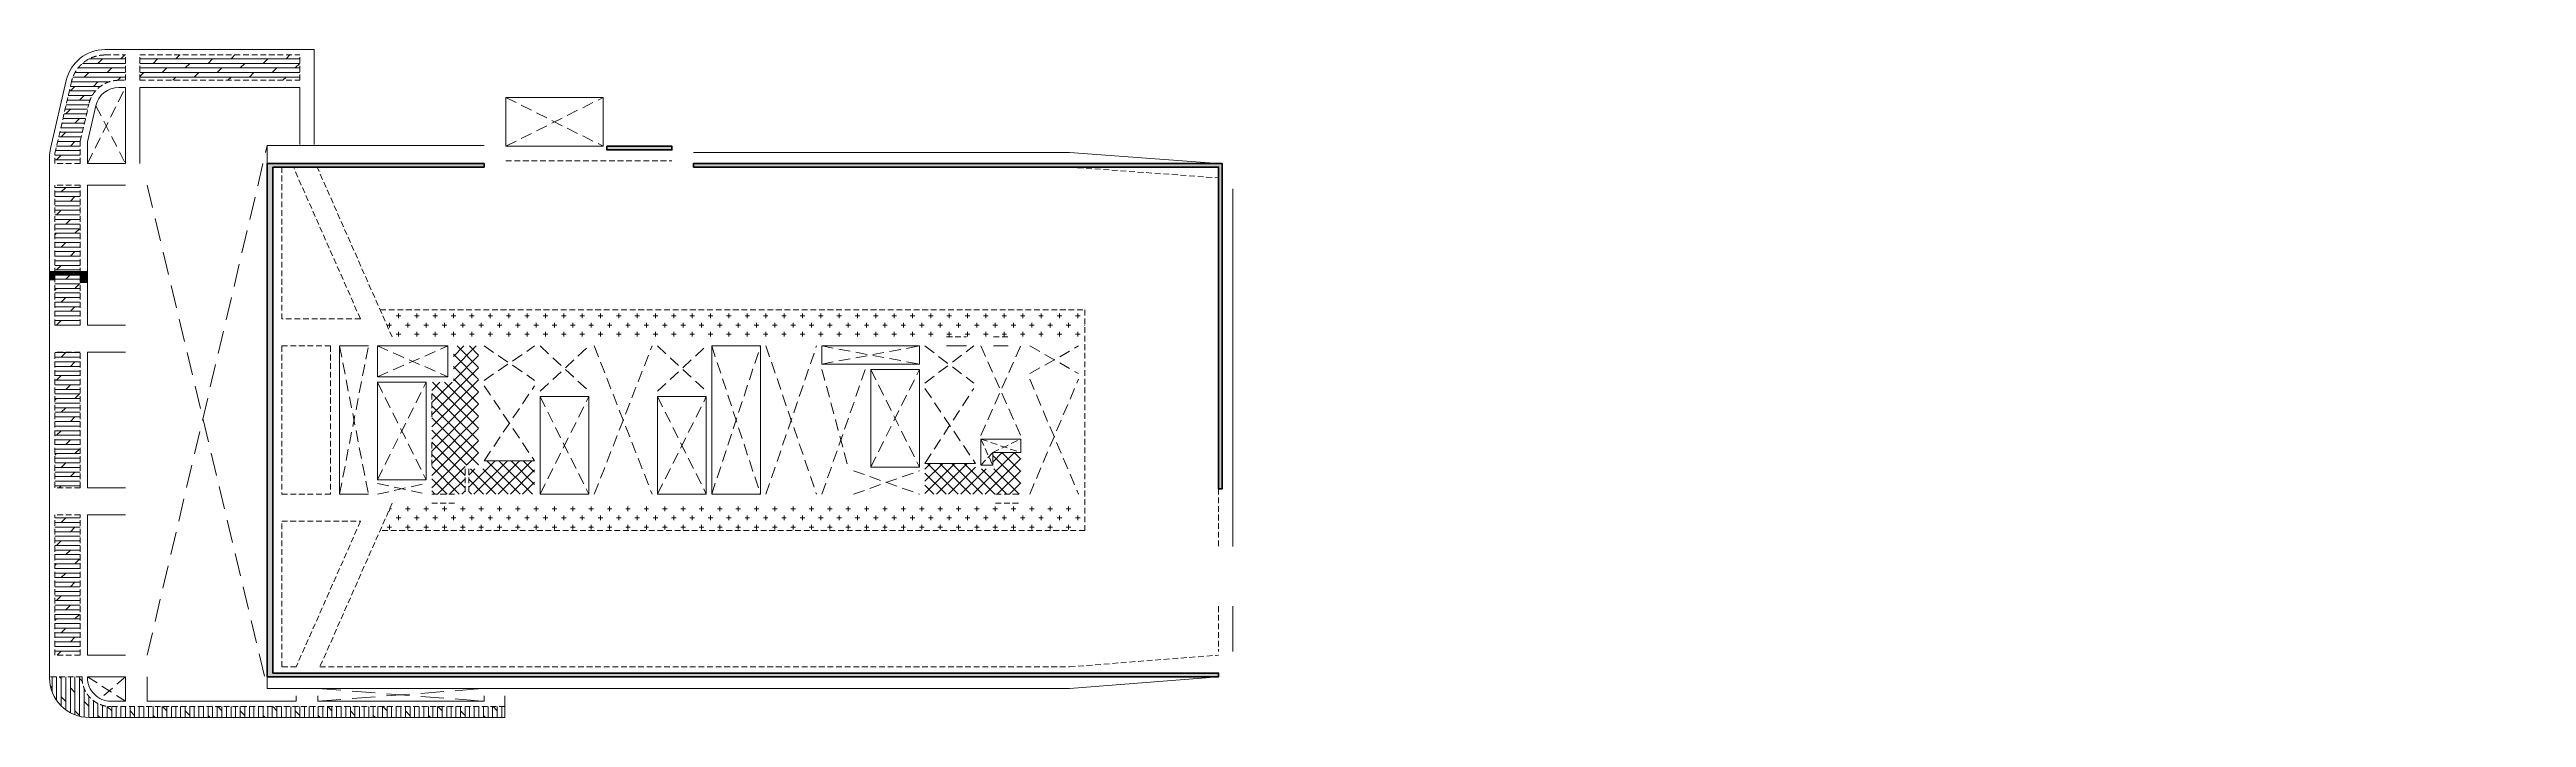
# Model space of a CAD drawing. Header units: millimetres. Extents: x 126100 to 263189, y 7250 to 44200.
import ezdxf

# ---------------------------------------------------------------- set-up
doc = ezdxf.new("R2010")
doc.units = ezdxf.units.MM
doc.linetypes.add('DASHED2', pattern=[9.525, 6.35, -3.175])
doc.linetypes.add('HIDDEN2', pattern=[4.7625, 3.175, -1.5875])
for name, color, linetype, lineweight in [('NDC_S_BEAM', 3, 'HIDDEN2', 20), ('NDC_S_DIM', 1, 'Continuous', 15), ('NDC_S_HATCH MATERIAL', 8, 'Continuous', 13), ('NDC_S_OPENING', 9, 'DASHED2', 13), ('NDC_S_SLAB', 2, 'Continuous', 20), ('NDC_S_WALL', 6, 'Continuous', 35)]:
    doc.layers.add(name, color=color, linetype=linetype, lineweight=lineweight)
doc.styles.add('NDC_DIM', font='', dxfattribs={"width": 0.75})
doc.styles.get('NDC_DIM').set_extended_font_data('Dotum')
pattern_1 = [(50, (0, 0), (143.45204, -12.55043), [15, -165]), (355, (0, 0), (-27.75027, 150.43843), [12, -132]), (100.4514, (11.95, -1.05), (115.70188, 137.88791), [12.74804, -140.22842]), (46.1842, (0, 40), (213.44821, -33.1038), [22.5, -247.5]), (96.6356, (17.79, 37.24), (186.93254, 194.82357), [19.12206, -210.3426]), (351.1842, (0, 40), (186.9324, 194.82372), [18, -198]), (21, (20, 30), (119.38141, -80.52378), [15, -165]), (326, (20, 30), (48.66307, 145.03001), [12, -132]), (71.4514, (29.95, 23.29), (168.04453, 64.5061), [12.74804, -140.22842]), (37.5, (0, 0), (2.431971, 66.578771), [0, -130.4, 0, -134, 0, -132.5]), (7.5, (0, 0), (52.613907, 78.882342), [0, -76.4, 0, -127.4, 0, -50.5]), (327.5, (-44.6, 0), (106.764487, -4.510974), [0, -50, 0, -156, 0, -207]), (317.5, (-64.6, 0), (116.637234, 20.020996), [0, -65, 0, -103.6, 0, -147]), (45, (0, 0), (-60.104076, 60.104076), []), (45, (0, 24.5), (-60.104076, 60.104076), [])]

msp = doc.modelspace()

# ---------------------------------------------------------------- hatches: boundary and pattern name
at = {"layer": 'NDC_S_HATCH MATERIAL', "ltscale": 100}
h = msp.add_hatch(dxfattribs=at)
h.set_pattern_fill('DOLMIT', color=256, scale=40)
h.paths.add_polyline_path([(139950, 43900), (131100, 43900), (131100, 42500), (139950, 42500)])
h.paths.add_polyline_path([(129930, 42500), (130300, 42500), (130300, 43900), (129169, 43900, 0.3492156), (127317, 42427), (126400, 38454), (126400, 37900), (127800, 37900), (127800, 39132), (128273, 41182, -0.3492156)])
h = msp.add_hatch(dxfattribs=at)
h.set_pattern_fill('BT-01', color=256, scale=20, pattern_type=2)
h.set_pattern_definition(pattern_1)
h.paths.add_polyline_path([(160550, 38850), (156950, 38850), (156950, 38650), (160550, 38650)])
h = msp.add_hatch(dxfattribs=at)
h.set_pattern_fill('BT-01', color=256, scale=20, pattern_type=2)
h.set_pattern_definition(pattern_1)
h.paths.add_polyline_path([(138450, 37700), (150150, 37700), (150150, 37900), (138150, 37900), (138150, 9500), (190800, 9500), (190800, 9700), (138450, 9700)])
h = msp.add_hatch(dxfattribs=at)
h.set_pattern_fill('BT-01', color=256, scale=20, pattern_type=2)
h.set_pattern_definition(pattern_1)
h.paths.add_polyline_path([(191000, 37900), (161750, 37900), (161750, 37700), (190800, 37700), (190800, 19900), (191000, 19900)])
h = msp.add_hatch(dxfattribs=at)
h.set_pattern_fill('DOLMIT', color=256, scale=40)
h.paths.add_polyline_path([(127800, 18450), (126400, 18450), (126400, 10700), (127800, 10700)])
h.paths.add_polyline_path([(127800, 27450), (126400, 27450), (126400, 19950), (127800, 19950)])
h.paths.add_polyline_path([(127800, 36700), (126400, 36700), (126400, 28950), (127800, 28950)])
h = msp.add_hatch(dxfattribs=at)
h.set_pattern_fill('BT-01', color=256, scale=20, pattern_type=2)
h.set_pattern_definition([(50, (4230.42, 0), (143.45204, -12.55043), [15, -165]), (355, (4230.42, 0), (-27.75027, 150.43843), [12, -132]), (100.4514, (4242.38, -1.05), (115.70188, 137.88791), [12.74804, -140.22842]), (46.1842, (4230.42, 40), (213.4482, -33.1038), [22.5, -247.5]), (96.6356, (4248.2, 37.24), (186.93254, 194.82357), [19.12206, -210.3426]), (351.1842, (4230.42, 40), (186.9324, 194.82372), [18, -198]), (21, (4250.42, 30), (119.38141, -80.52378), [15, -165]), (326, (4250.42, 30), (48.66307, 145.03001), [12, -132]), (71.4514, (4260.37, 23.29), (168.04453, 64.5061), [12.74804, -140.22842]), (37.5, (4230.423, 0), (2.431971, 66.57877), [0, -130.4, 0, -134, 0, -132.5]), (7.5, (4230.42, 0), (52.613907, 78.882342), [0, -76.4, 0, -127.4, 0, -50.5]), (327.5, (4185.82, 0), (106.764487, -4.510974), [0, -50, 0, -156, 0, -207]), (317.5, (4165.82, 0), (116.637234, 20.020996), [0, -65, 0, -103.6, 0, -147]), (45, (4230.42, 0), (-60.104076, 60.104076), []), (45, (4230.42, 24.5), (-60.104076, 60.104076), [])])
h.paths.add_polyline_path([(128200, 31915), (126100, 31915), (126100, 31465), (126400, 31465), (126400, 31715), (127800, 31715), (127800, 31315), (128200, 31315)])
h = msp.add_hatch(dxfattribs=at)
h.set_pattern_fill('CROSS', color=256, scale=80)
h.paths.add_polyline_path([(183400, 29800), (144399, 29800), (145062, 28300), (145150, 28300), (183400, 28300)])
h = msp.add_hatch(dxfattribs=at)
h.set_pattern_fill('ANSI37', color=256, scale=150)
h.paths.add_polyline_path([(149850, 27800), (148450, 27800), (148450, 25800), (147250, 25800), (147250, 25150), (147250, 23750), (147250, 22450), (147250, 21050), (147250, 19600), (148650, 19600), (149100, 19600), (149100, 21000), (149100, 21200), (149850, 21200)])
h = msp.add_hatch(dxfattribs=at)
h.set_pattern_fill('ANSI37', color=256, scale=150)
h.paths.add_polyline_path([(152950, 21450), (150150, 21450), (150150, 21000), (149300, 21000), (149300, 19600), (152950, 19600)])
h = msp.add_hatch(dxfattribs=at)
h.set_pattern_fill('ANSI37', color=256, scale=150)
h.paths.add_polyline_path([(179850, 21000), (179850, 21900), (178300, 21900), (178300, 21200), (178450, 21200), (178450, 21000), (177350, 21000), (177350, 21300), (174550, 21300), (174550, 19600), (179850, 19600)])
h = msp.add_hatch(dxfattribs=at)
h.set_pattern_fill('CROSS', color=256, scale=80)
h.paths.add_polyline_path([(183400, 19100), (149950, 19100), (145062, 19100), (144399, 17600), (183400, 17600)])
h = msp.add_hatch(dxfattribs=at)
h.set_pattern_fill('DOLMIT', color=256, scale=40, angle=90)
h.paths.add_polyline_path([(151300, 7850), (129500, 7850, -0.4142136), (127900, 9450), (127900, 9500), (126100, 9500), (126100, 9450, 0.4142136), (128300, 7250), (151300, 7250)])

# ---------------------------------------------------------------- linework, layer by layer
at = {"layer": 'NDC_S_BEAM', "ltscale": 100}
for p, q in [((130300, 42500), (130300, 43900)), ((131100, 42500), (131100, 43900)), ((139950, 42500), (139950, 43900)), ((131100, 42500), (139950, 42500)), ((127800, 37900), (126400, 37900)), ((139744, 37700), (138950, 37700)), ((138950, 37700), (138950, 29300)), ((143308, 29300), (139595, 37700)), ((150150, 37700), (139776, 37700)), ((145062, 28300), (140907, 37700)), ((151350, 38050), (160550, 38050)), ((127800, 36700), (126400, 36700)), ((127800, 28950), (126400, 28950)), ((143308, 29300), (138950, 29300)), ((127800, 27450), (126400, 27450)), ((141650, 27800), (138950, 27800)), ((138950, 27800), (138950, 19600)), ((141650, 27800), (141650, 19600)), ((175750, 28300), (176850, 28300)), ((178350, 28300), (179150, 28300)), ((147250, 25150), (147250, 23750)), ((147250, 22450), (147250, 21050)), ((149100, 21000), (149100, 19600)), ((149300, 21000), (149300, 19600)), ((127800, 19950), (126400, 19950)), ((141650, 19600), (138950, 19600)), ((147250, 19600), (148650, 19600)), ((178450, 19600), (179850, 19600)), ((190800, 19900), (190800, 16700)), ((127800, 18450), (126400, 18450)), ((138950, 10050), (138950, 18100)), ((138950, 18100), (143308, 18100)), ((143308, 18100), (139750, 10050)), ((145062, 19100), (141062, 10050)), ((147250, 19100), (148650, 19100)), ((178450, 19100), (179850, 19100)), ((190800, 13400), (190800, 10900)), ((127800, 10700), (126400, 10700)), ((139761, 10050), (138950, 10050)), ((141062, 10050), (182550, 10050)), ((182550, 10050), (190800, 10700)), ((127900, 9500), (126100, 9500))]:
    msp.add_line(p, q, dxfattribs=at)
for points in [[(126400, 37900), (126400, 38454), (127317, 42427, -0.3492156), (129169, 43900), (130300, 43900)], [(127800, 37900), (127800, 39132), (128273, 41182, -0.3492156), (129930, 42500), (130300, 42500)], [(151300, 7850), (129500, 7850, -0.4142136), (127900, 9450), (127900, 9500)]]:
    msp.add_lwpolyline(points, format="xyb", dxfattribs=at)
for points in [[(131100, 43900), (139950, 43900)], [(131100, 42100), (139950, 42100)], [(162033, 37700), (182524, 37700), (190800, 37100)], [(126400, 28950), (126400, 36700)], [(127800, 28950), (127800, 36700)], [(128200, 28950), (128200, 36700)], [(144399, 29800), (183400, 29800), (183400, 17600), (144399, 17600)], [(126400, 19950), (126400, 27450)], [(127800, 19950), (127800, 27450)], [(128200, 19950), (128200, 27450)], [(126400, 10700), (126400, 18450)], [(127800, 10700), (127800, 18450)]]:
    msp.add_lwpolyline(points, dxfattribs=at)
at = {"layer": 'NDC_S_DIM', "ltscale": 100}
for p, q in [((126100, 31915), (126100, 31465)), ((128200, 31915), (126100, 31915)), ((127800, 31715), (126400, 31715)), ((126400, 31465), (126400, 31715)), ((127800, 31715), (127800, 31315)), ((128200, 31915), (128200, 31315)), ((126100, 31465), (126400, 31465)), ((128200, 31315), (127800, 31315))]:
    msp.add_line(p, q, dxfattribs=at)
at = {"layer": 'NDC_S_OPENING', "ltscale": 100}
for p, q in [((128200, 37900), (130300, 42100)), ((151350, 41550), (156750, 38850)), ((151350, 38850), (156750, 41550)), ((128663, 41092), (130300, 37900)), ((142150, 19600), (143750, 27800)), ((142150, 27800), (143750, 19600)), ((144250, 27800), (148150, 26100)), ((144250, 26100), (148150, 27800)), ((150150, 27800), (152950, 25900)), ((150150, 25900), (152950, 27800)), ((153250, 27800), (155950, 25300)), ((153250, 25300), (155950, 27800)), ((156250, 27800), (159450, 19600)), ((156250, 19600), (159450, 27800)), ((159750, 27800), (162450, 25300)), ((159750, 25300), (162450, 27800)), ((162750, 27800), (165450, 19600)), ((162750, 19600), (165450, 27800)), ((165750, 27800), (168550, 19600)), ((165750, 19600), (168550, 27800)), ((168850, 27800), (174250, 26800)), ((168850, 26800), (174250, 27800)), ((174550, 27800), (177250, 25750)), ((174550, 25750), (177250, 27800)), ((177650, 27800), (179850, 22850)), ((177650, 22850), (179850, 27800)), ((180350, 27800), (183050, 26270)), ((180350, 26270), (183050, 27800)), ((168850, 26500), (170300, 21100)), ((171250, 26500), (168850, 19600)), ((171550, 26500), (174250, 21100)), ((171550, 21100), (174250, 26500)), ((144250, 25800), (146950, 20400)), ((144250, 20400), (146950, 25800)), ((150150, 21450), (152950, 25600)), ((150150, 25600), (152950, 21450)), ((153250, 25000), (155950, 19600)), ((153250, 19600), (155950, 25000)), ((159750, 25000), (162450, 19600)), ((159750, 19600), (162450, 25000)), ((174550, 25450), (177350, 21300)), ((174550, 21300), (177250, 25450)), ((180350, 25970), (183050, 19600)), ((180350, 19600), (183050, 25970)), ((170600, 20900), (174250, 19600)), ((170600, 19600), (174250, 20900)), ((144250, 19600), (146950, 20200)), ((144250, 20200), (146950, 19600)), ((128200, 9500), (130300, 8150)), ((130300, 9500), (128912, 8291))]:
    msp.add_line(p, q, dxfattribs=at)
at = {"layer": 'NDC_S_OPENING', "ltscale": 200}
for p, q in [((131500, 10700), (138150, 38900)), ((131500, 36700), (138150, 8900)), ((140950, 8150), (150150, 8850)), ((140950, 8850), (150150, 8150))]:
    msp.add_line(p, q, dxfattribs=at)
at = {"layer": 'NDC_S_OPENING', "ltscale": 60}
for p, q in [((177650, 22650), (179850, 21900)), ((178300, 21900), (179850, 22650))]:
    msp.add_line(p, q, dxfattribs=at)
for points in [[(177650, 22650), (178300, 21200)], [(177650, 21200), (178300, 21900)]]:
    msp.add_lwpolyline(points, dxfattribs=at)
at = {"layer": 'NDC_S_SLAB', "ltscale": 100}
for p, q in [((140750, 38950), (140750, 44200)), ((130300, 37900), (130300, 42100)), ((131100, 37900), (131100, 42100)), ((138150, 38900), (138150, 8850)), ((130300, 37900), (128200, 37900)), ((130300, 36700), (128200, 36700)), ((191600, 36500), (191600, 16700)), ((175750, 27800), (176850, 27800)), ((178350, 27800), (179150, 27800)), ((152950, 21450), (150150, 21450)), ((174550, 21300), (177350, 21300)), ((191600, 13400), (191600, 10900)), ((130300, 10700), (128200, 10700)), ((130300, 9500), (128200, 9500)), ((130300, 9500), (130300, 8150)), ((131500, 9500), (131500, 8150)), ((139750, 8450), (139750, 8150)), ((140950, 8450), (140950, 8150)), ((150150, 8450), (150150, 8150)), ((182550, 8850), (190800, 9500))]:
    msp.add_line(p, q, dxfattribs=at)
for points in [[(151300, 8450), (151300, 7250), (128300, 7250, -0.4142136), (126100, 9450), (126100, 38238, -0.0567841), (126156, 38733), (127025, 42495, -0.3492156), (129169, 44200), (140750, 44200)], [(128200, 37900), (128200, 39086), (128663, 41092, -0.3492156), (129930, 42100), (130300, 42100)], [(130300, 8150), (129500, 8150, -0.4142136), (128200, 9450), (128200, 9500)]]:
    msp.add_lwpolyline(points, format="xyb", dxfattribs=at)
for points in [[(131100, 42100), (139950, 42100), (139950, 38950)], [(150150, 38900), (138150, 38900)], [(161750, 38500), (182550, 38500), (190800, 37900)], [(128200, 28950), (128200, 36700)], [(130300, 28950), (128200, 28950)], [(130300, 27450), (128200, 27450)], [(128200, 19950), (128200, 27450)], [(143750, 27800), (142150, 27800), (142150, 19600), (143750, 19600)], [(130300, 19950), (128200, 19950)], [(130300, 18450), (128200, 18450)], [(128200, 10700), (128200, 18450)], [(182550, 8850), (138150, 8850)], [(139750, 8150), (131500, 8150)], [(150150, 8150), (140950, 8150)]]:
    msp.add_lwpolyline(points, dxfattribs=at)
for points in [[(151350, 41550), (156750, 41550), (156750, 38850), (151350, 38850)], [(144250, 27800), (148150, 27800), (148150, 26100), (144250, 26100)], [(162750, 27800), (165450, 27800), (165450, 19600), (162750, 19600)], [(168850, 27800), (174250, 27800), (174250, 26800), (168850, 26800)], [(171550, 26500), (174250, 26500), (174250, 21100), (171550, 21100)], [(144250, 25800), (146950, 25800), (146950, 20400), (144250, 20400)], [(155950, 25000), (153250, 25000), (153250, 19600), (155950, 19600)], [(159750, 25000), (162450, 25000), (162450, 19600), (159750, 19600)], [(178300, 21200), (177650, 21200), (177650, 22650), (179850, 22650), (179850, 21900), (178300, 21900)]]:
    msp.add_lwpolyline(points, close=True, dxfattribs=at)
at = {"layer": 'NDC_S_WALL', "ltscale": 10}
msp.add_lwpolyline([(156950, 38850), (160550, 38850), (160550, 38650), (156950, 38650)], close=True, dxfattribs=at)
for points in [[(138150, 37900), (138150, 9500)], [(138150, 37900), (150150, 37900), (150150, 37700), (138450, 37700)], [(138450, 37700), (138450, 9700)], [(190800, 19900), (190800, 37700), (161750, 37700), (161750, 37900), (191000, 37900), (191000, 19900), (190800, 19900)], [(138450, 9700), (190800, 9700), (190800, 9500), (138150, 9500)]]:
    msp.add_lwpolyline(points, dxfattribs=at)

# ---------------------------------------------------------------- texts
at = {"layer": 'NDC_S_DIM', "char_height": 2.5, "width": 94.48, "attachment_point": 1, "style": 'NDC_DIM'}
for insert in [(248858, 38366), (263111, 28303)]:
    msp.add_mtext('https://monkcage.github.io/blog/ai/2019/01/28/time_series_forecast.html', dxfattribs=dict(at, insert=insert))

doc.saveas('drawing.dxf')
